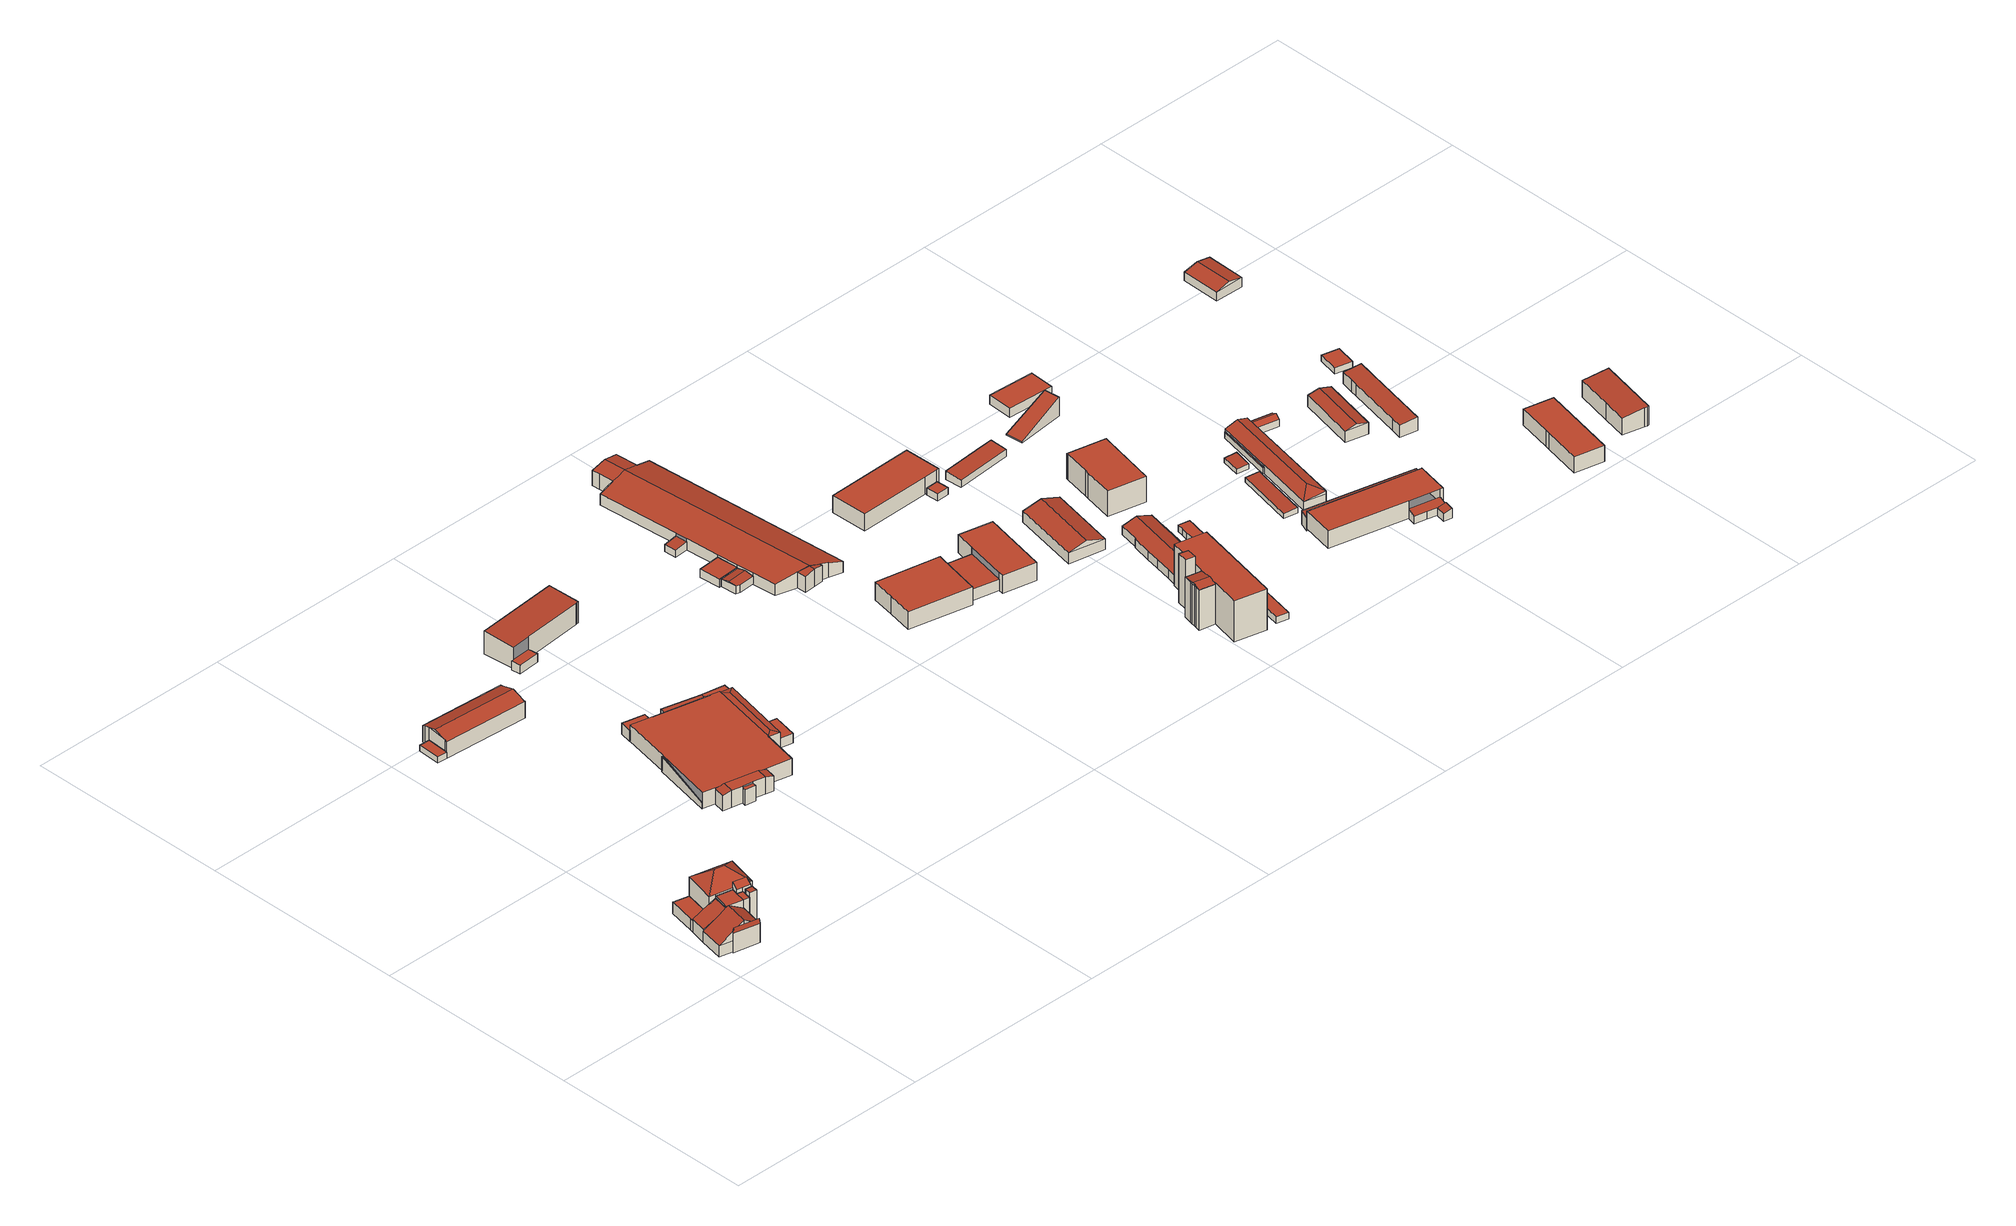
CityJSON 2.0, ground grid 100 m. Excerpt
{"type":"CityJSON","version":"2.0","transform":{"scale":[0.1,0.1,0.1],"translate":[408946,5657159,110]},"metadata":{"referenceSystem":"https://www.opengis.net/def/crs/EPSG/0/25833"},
"CityObjects":{
"building1":{"type":"Building","attributes":{"Gemeindeschluessel":14612000,"Geometrietyp2DReferenz":"3000","function":"31001_2000","roofType":"9999"},"children":["building1-1","building1-2","building1-3","building1-4"]},
"building1-1":{"type":"BuildingPart","attributes":{"Dachtyp_tdc":"tdcGableRoof","Dachneigung":35.37,"QualitaetDacherkennung":35,"Geometrietyp2DReferenz":"3000","measuredHeight":13.79,"roofType":"3100"},"parents":["building1"],"geometry":[{"type":"MultiSurface","lod":"2","boundaries":[[[0,1,2,3]],[[1,4,5,2]],[[6,7,8,9]],[[7,10,11,8]],[[12,13,14,15,16]],[[1,17,14,13,18,19,4]],[[6,20,18,13,12,7]],[[0,21,17,1]],[[7,12,16,10]],[[11,3,2,5,9,8]]],"semantics":{"surfaces":[{"type":"WallSurface"},{"type":"RoofSurface"},{"type":"GroundSurface"}],"values":[0,0,0,0,1,1,0,0,0,2]}}]},
"building1-2":{"type":"BuildingPart","attributes":{"Dachtyp_tdc":"tdcPolyFlatRoof","Dachneigung":0,"QualitaetDacherkennung":74,"Geometrietyp2DReferenz":"3000","measuredHeight":5.59,"roofType":"1000"},"parents":["building1"],"geometry":[{"type":"MultiSurface","lod":"2","boundaries":[[[22,23,24,25]],[[23,26,27,24]],[[26,28,29,27]],[[28,30,31,29]],[[30,28,26,23,22]],[[25,24,27,29,31]]],"semantics":{"surfaces":[{"type":"WallSurface"},{"type":"RoofSurface"},{"type":"GroundSurface"}],"values":[0,0,0,0,1,2]}}]},
"building1-3":{"type":"BuildingPart","attributes":{"Dachtyp_tdc":"tdcFreeFormRoof","Dachneigung":82.88,"QualitaetDacherkennung":16,"Geometrietyp2DReferenz":"3000","measuredHeight":12.09,"roofType":"5000"},"parents":["building1"],"geometry":[{"type":"MultiSurface","lod":"2","boundaries":[[[32,33,34,11,10,16]],[[33,35,36,34]],[[35,21,0,3,36]],[[37,21,35]],[[38,37,35,33]],[[38,33,32]],[[37,38,32,15,21]],[[11,34,36,3]]],"semantics":{"surfaces":[{"type":"WallSurface"},{"type":"RoofSurface"},{"type":"GroundSurface"}],"values":[0,0,0,1,1,1,1,2]}}]},
"building1-4":{"type":"BuildingPart","attributes":{"Dachtyp_tdc":"tdcPolyFlatRoof","Dachneigung":30.48,"QualitaetDacherkennung":27,"Geometrietyp2DReferenz":"3000","measuredHeight":12.67,"roofType":"2100"},"parents":["building1"],"geometry":[{"type":"MultiSurface","lod":"2","boundaries":[[[39,40,22,25,5,4]],[[41,42,43,31,30]],[[42,20,6,9,43]],[[42,41,40,39,19,20]],[[9,5,25,31,43]]],"semantics":{"surfaces":[{"type":"WallSurface"},{"type":"RoofSurface"},{"type":"GroundSurface"}],"values":[0,0,0,1,2]}}]},
"building2":{"type":"Building","attributes":{"Gemeindeschluessel":14612000,"Geometrietyp2DReferenz":"3000","function":"31001_2000","roofType":"9999"},"children":["building2-1","building2-2"]},
"building2-1":{"type":"BuildingPart","attributes":{"Dachtyp_tdc":"tdcPolyFlatRoof","Dachneigung":0,"QualitaetDacherkennung":45,"Geometrietyp2DReferenz":"3000","measuredHeight":13.43,"roofType":"1000"},"parents":["building2"],"geometry":[{"type":"MultiSurface","lod":"2","boundaries":[[[44,45,46,47]],[[45,48,49,46]],[[48,50,51,49]],[[50,52,53,51]],[[50,48,45,44,52]],[[53,47,46,49,51]]],"semantics":{"surfaces":[{"type":"WallSurface"},{"type":"RoofSurface"},{"type":"GroundSurface"}],"values":[0,0,0,0,1,2]}}]},
"building2-2":{"type":"BuildingPart","attributes":{"Dachtyp_tdc":"tdcPolyFlatRoof","Dachneigung":0,"QualitaetDacherkennung":70,"Geometrietyp2DReferenz":"3000","measuredHeight":13.47,"roofType":"1000"},"parents":["building2"],"geometry":[{"type":"MultiSurface","lod":"2","boundaries":[[[54,55,56,57]],[[55,58,59,56]],[[58,60,61,59]],[[60,44,47,61]],[[54,57,53,52]],[[52,44,60,58,55,54]],[[57,56,59,61,47,53]]],"semantics":{"surfaces":[{"type":"WallSurface"},{"type":"RoofSurface"},{"type":"GroundSurface"}],"values":[0,0,0,0,0,1,2]}}]},
"building3":{"type":"Building","attributes":{"Dachtyp_tdc":"tdcPolyFlatRoof","Gemeindeschluessel":14612000,"Dachneigung":2.63,"QualitaetDacherkennung":56,"Geometrietyp2DReferenz":"3000","measuredHeight":15.79,"function":"31001_2000","roofType":"2100"},"geometry":[{"type":"Solid","lod":"2","boundaries":[[[[62,63,64,65]],[[63,66,67,64]],[[66,68,69,67]],[[68,62,65,69]],[[68,66,63,62]],[[65,64,67,69]]]],"semantics":{"surfaces":[{"type":"WallSurface"},{"type":"RoofSurface"},{"type":"GroundSurface"}],"values":[[0,0,0,0,1,2]]}}]},
"building4":{"type":"Building","attributes":{"Gemeindeschluessel":14612000,"Geometrietyp2DReferenz":"3000","function":"31001_2000","roofType":"9999"},"children":["building4-1","building4-2"]},
"building4-1":{"type":"BuildingPart","attributes":{"Dachtyp_tdc":"tdcPolyFlatRoof","Dachneigung":33.42,"QualitaetDacherkennung":54,"Geometrietyp2DReferenz":"3000","measuredHeight":17.33,"roofType":"2100"},"parents":["building4"],"geometry":[{"type":"MultiSurface","lod":"2","boundaries":[[[70,71,72]],[[70,73,74,71]],[[73,75,76,74]],[[75,77,78,76]],[[77,79,80,81,78]],[[77,75,73,70,79]],[[81,71,74,76,78]]],"semantics":{"surfaces":[{"type":"WallSurface"},{"type":"RoofSurface"},{"type":"GroundSurface"}],"values":[0,0,0,0,0,1,2]}}]},
"building4-2":{"type":"BuildingPart","attributes":{"Dachtyp_tdc":"tdcHipRoof","Dachneigung":37.36,"QualitaetDacherkennung":49,"Geometrietyp2DReferenz":"3000","measuredHeight":20.34,"roofType":"3200"},"parents":["building4"],"geometry":[{"type":"MultiSurface","lod":"2","boundaries":[[[80,82,83,81]],[[82,84,85,83]],[[84,86,87,85]],[[86,88,89,87]],[[88,90,91,89]],[[90,92,93,91]],[[92,72,71,93]],[[88,86,94]],[[92,90,95]],[[86,84,82,80,72,92,95,94]],[[90,88,94,95]],[[81,83,85,87,89,91,93,71]]],"semantics":{"surfaces":[{"type":"WallSurface"},{"type":"RoofSurface"},{"type":"GroundSurface"}],"values":[0,0,0,0,0,0,0,1,1,1,1,2]}}]},
"building5":{"type":"Building","attributes":{"Dachtyp_tdc":"tdcPolyFlatRoof","Gemeindeschluessel":14612000,"Dachneigung":0,"QualitaetDacherkennung":9,"Geometrietyp2DReferenz":"3000","measuredHeight":3,"function":"31001_2000","roofType":"1000"},"geometry":[{"type":"Solid","lod":"2","boundaries":[[[[96,97,98,99]],[[97,100,101,98]],[[100,102,103,101]],[[102,104,105,103]],[[104,96,99,105]],[[104,102,100,97,96]],[[99,98,101,103,105]]]],"semantics":{"surfaces":[{"type":"WallSurface"},{"type":"RoofSurface"},{"type":"GroundSurface"}],"values":[[0,0,0,0,0,1,2]]}}]},
"building6":{"type":"Building","attributes":{"Dachtyp_tdc":"tdcFreeFormRoof","Gemeindeschluessel":14612000,"Dachneigung":16.28,"QualitaetDacherkennung":77,"Geometrietyp2DReferenz":"3000","measuredHeight":10.45,"function":"31001_2000","roofType":"5000"},"geometry":[{"type":"Solid","lod":"2","boundaries":[[[[106,107,108,109]],[[107,110,111,108]],[[110,112,113,111]],[[112,114,115,113]],[[114,116,117,115]],[[116,118,119,117]],[[118,120,121,119]],[[120,122,123,121]],[[122,106,109,123]],[[124,118,116,114,112,110,125]],[[122,120,124,125,107,106]],[[110,107,125]],[[120,118,124]],[[109,108,111,113,115,117,119,121,123]]]],"semantics":{"surfaces":[{"type":"WallSurface"},{"type":"RoofSurface"},{"type":"GroundSurface"}],"values":[[0,0,0,0,0,0,0,0,0,1,1,0,0,2]]}}]},
"building7":{"type":"Building","attributes":{"Gemeindeschluessel":14612000,"Geometrietyp2DReferenz":"3000","function":"31001_2000","roofType":"9999"},"children":["building7-1","building7-2","building7-3","building7-4","building7-5","building7-6","building7-7","building7-8"]},
"building7-1":{"type":"BuildingPart","attributes":{"Dachtyp_tdc":"tdcPolyFlatRoof","Dachneigung":0,"QualitaetDacherkennung":47,"Geometrietyp2DReferenz":"3000","measuredHeight":8.11,"roofType":"1000"},"parents":["building7"],"geometry":[{"type":"MultiSurface","lod":"2","boundaries":[[[126,127,128,129,130]],[[127,131,132,133,128]],[[134,135,136]],[[134,137,138,139,135]],[[140,141,142,143,144,145]],[[146,147,148,149,150]],[[147,151,152,148]],[[151,153,154,155,152]],[[156,153,151,147,146,141,140,137,134,157,158,159,160,131,127,126]],[[129,128,133,161,162,135,139,144,143,149,148,152,155,163]]],"semantics":{"surfaces":[{"type":"WallSurface"},{"type":"RoofSurface"},{"type":"GroundSurface"}],"values":[0,0,0,0,0,0,0,0,1,2]}}]},
"building7-2":{"type":"BuildingPart","attributes":{"Dachtyp_tdc":"tdcFreeFormRoof","Dachneigung":11.05,"QualitaetDacherkennung":38,"Geometrietyp2DReferenz":"3000","measuredHeight":8.33,"roofType":"5000"},"parents":["building7"],"geometry":[{"type":"MultiSurface","lod":"2","boundaries":[[[164,130,129,165,166]],[[167,130,164]],[[168,167,164,169]],[[168,169,170]],[[167,168,170,130]],[[163,171,172,165,129]]],"semantics":{"surfaces":[{"type":"WallSurface"},{"type":"RoofSurface"},{"type":"GroundSurface"}],"values":[0,1,1,1,1,2]}}]},
"building7-3":{"type":"BuildingPart","attributes":{"Dachtyp_tdc":"tdcGableRoof","Dachneigung":10.02,"QualitaetDacherkennung":4,"Geometrietyp2DReferenz":"3000","measuredHeight":7.74,"roofType":"3100"},"parents":["building7"],"geometry":[{"type":"MultiSurface","lod":"2","boundaries":[[[173,145,144,174]],[[138,175,176,139]],[[175,173,174,176]],[[173,175,177]],[[145,173,177,178]],[[175,138,178,177]],[[174,144,139,176]]],"semantics":{"surfaces":[{"type":"WallSurface"},{"type":"RoofSurface"},{"type":"GroundSurface"}],"values":[0,0,0,0,1,1,2]}}]},
"building7-4":{"type":"BuildingPart","attributes":{"Dachtyp_tdc":"tdcPolyFlatRoof","Dachneigung":0,"QualitaetDacherkennung":65,"Geometrietyp2DReferenz":"3000","measuredHeight":7.67,"roofType":"1000"},"parents":["building7"],"geometry":[{"type":"MultiSurface","lod":"2","boundaries":[[[179,180,181,182]],[[180,183,184,181]],[[185,179,182,186]],[[185,187,183,180,179]],[[182,181,184,188,186]]],"semantics":{"surfaces":[{"type":"WallSurface"},{"type":"RoofSurface"},{"type":"GroundSurface"}],"values":[0,0,0,1,2]}}]},
"building7-5":{"type":"BuildingPart","attributes":{"Dachtyp_tdc":"tdcPolyFlatRoof","Dachneigung":0,"QualitaetDacherkennung":68,"Geometrietyp2DReferenz":"3000","measuredHeight":4.81,"roofType":"1000"},"parents":["building7"],"geometry":[{"type":"MultiSurface","lod":"2","boundaries":[[[189,190,191,192]],[[190,193,194,191]],[[193,195,196,194]],[[195,197,171,196]],[[154,189,192,155]],[[154,198,197,195,193,190,189]],[[192,191,194,196,171,163,155]]],"semantics":{"surfaces":[{"type":"WallSurface"},{"type":"RoofSurface"},{"type":"GroundSurface"}],"values":[0,0,0,0,0,1,2]}}]},
"building7-6":{"type":"BuildingPart","attributes":{"Dachtyp_tdc":"tdcPolyFlatRoof","Dachneigung":0,"QualitaetDacherkennung":81,"Geometrietyp2DReferenz":"3000","measuredHeight":5.38,"roofType":"1000"},"parents":["building7"],"geometry":[{"type":"MultiSurface","lod":"2","boundaries":[[[199,200,201,202]],[[200,203,148,201]],[[203,150,149,148]],[[142,204,205,143]],[[204,199,202,205]],[[204,142,150,203,200,199]],[[202,201,148,149,143,205]]],"semantics":{"surfaces":[{"type":"WallSurface"},{"type":"RoofSurface"},{"type":"GroundSurface"}],"values":[0,0,0,0,0,1,2]}}]},
"building7-7":{"type":"BuildingPart","attributes":{"Dachtyp_tdc":"tdcPolyFlatRoof","Dachneigung":0,"QualitaetDacherkennung":75,"Geometrietyp2DReferenz":"3000","measuredHeight":4.72,"roofType":"1000"},"parents":["building7"],"geometry":[{"type":"MultiSurface","lod":"2","boundaries":[[[206,207,208,172]],[[207,209,210,208]],[[209,166,165,210]],[[166,209,207,206]],[[172,208,210,165]]],"semantics":{"surfaces":[{"type":"WallSurface"},{"type":"RoofSurface"},{"type":"GroundSurface"}],"values":[0,0,0,1,2]}}]},
"building7-8":{"type":"BuildingPart","attributes":{"Dachtyp_tdc":"tdcCutGableRoof","Dachneigung":0.038,"QualitaetDacherkennung":68,"Geometrietyp2DReferenz":"3000","measuredHeight":8.51,"roofType":"9999"},"parents":["building7"],"geometry":[{"type":"MultiSurface","lod":"2","boundaries":[[[211,212,213,184,183]],[[212,214,215,213]],[[214,136,135,215]],[[132,216,217,133]],[[216,218,219,217]],[[218,220,185,186,219]],[[221,157,136,214,212]],[[218,216,132,160,222]],[[212,211,223,220,218,222,221]],[[184,213,215,135,162,161,133,217,219,186,188]]],"semantics":{"surfaces":[{"type":"WallSurface"},{"type":"RoofSurface"},{"type":"GroundSurface"}],"values":[0,0,0,0,0,0,1,1,1,2]}}]},
"building8":{"type":"Building","attributes":{"Dachtyp_tdc":"tdcPolyFlatRoof","Gemeindeschluessel":14612000,"Dachneigung":6.45,"QualitaetDacherkennung":82,"Geometrietyp2DReferenz":"3000","measuredHeight":4.57,"function":"31001_2000","roofType":"2100"},"geometry":[{"type":"Solid","lod":"2","boundaries":[[[[224,225,226,227]],[[225,228,229,226]],[[228,230,231,229]],[[230,224,227,231]],[[230,228,225,224]],[[227,226,229,231]]]],"semantics":{"surfaces":[{"type":"WallSurface"},{"type":"RoofSurface"},{"type":"GroundSurface"}],"values":[[0,0,0,0,1,2]]}}]},
"building9":{"type":"Building","attributes":{"Gemeindeschluessel":14612000,"Geometrietyp2DReferenz":"3000","function":"31001_2000","roofType":"9999"},"children":["building9-1","building9-2"]},
"building9-1":{"type":"BuildingPart","attributes":{"Dachtyp_tdc":"tdcPolyFlatRoof","Dachneigung":3.07,"QualitaetDacherkennung":90,"Geometrietyp2DReferenz":"3000","measuredHeight":11.51,"roofType":"2100"},"parents":["building9"],"geometry":[{"type":"MultiSurface","lod":"2","boundaries":[[[232,233,234]],[[232,235,236,233]],[[235,237,238,236]],[[237,239,240,238]],[[239,241,242,240]],[[241,243,244,242]],[[243,245,246,244]],[[245,247,246]],[[243,241,239,237,235,232,245]],[[233,236,238,240,242,244,246]]],"semantics":{"surfaces":[{"type":"WallSurface"},{"type":"RoofSurface"},{"type":"GroundSurface"}],"values":[0,0,0,0,0,0,0,0,1,2]}}]},
"building9-2":{"type":"BuildingPart","attributes":{"Dachtyp_tdc":"tdcPolyFlatRoof","Dachneigung":0,"QualitaetDacherkennung":83,"Geometrietyp2DReferenz":"3000","measuredHeight":4.24,"roofType":"1000"},"parents":["building9"],"geometry":[{"type":"MultiSurface","lod":"2","boundaries":[[[248,249,250,251]],[[249,234,233,250]],[[247,252,253,246]],[[252,254,255,253]],[[254,256,257,255]],[[256,248,251,257]],[[256,254,252,247,234,249,248]],[[251,250,233,246,253,255,257]]],"semantics":{"surfaces":[{"type":"WallSurface"},{"type":"RoofSurface"},{"type":"GroundSurface"}],"values":[0,0,0,0,0,0,1,2]}}]},
"building10":{"type":"Building","attributes":{"Dachtyp_tdc":"tdcFreeFormRoof","Gemeindeschluessel":14612000,"Dachneigung":10.38,"QualitaetDacherkennung":85,"Geometrietyp2DReferenz":"3000","measuredHeight":4.46,"function":"31001_2000","roofType":"5000"},"geometry":[{"type":"Solid","lod":"2","boundaries":[[[[258,259,260,261]],[[259,262,263,260]],[[262,264,265,263]],[[264,266,267,265]],[[266,258,261,267]],[[266,264,268,269,258]],[[269,268,262,259]],[[259,258,269]],[[264,262,268]],[[261,260,263,265,267]]]],"semantics":{"surfaces":[{"type":"WallSurface"},{"type":"RoofSurface"},{"type":"GroundSurface"}],"values":[[0,0,0,0,0,1,1,0,0,2]]}}]},
"building11":{"type":"Building","attributes":{"Dachtyp_tdc":"tdcPolyFlatRoof","Gemeindeschluessel":14612000,"Dachneigung":0,"QualitaetDacherkennung":85,"Geometrietyp2DReferenz":"3000","measuredHeight":4.16,"function":"31001_2000","roofType":"1000"},"geometry":[{"type":"Solid","lod":"2","boundaries":[[[[270,271,272,273]],[[271,274,275,272]],[[274,276,277,275]],[[276,278,279,277]],[[278,270,273,279]],[[278,276,274,271,270]],[[273,272,275,277,279]]]],"semantics":{"surfaces":[{"type":"WallSurface"},{"type":"RoofSurface"},{"type":"GroundSurface"}],"values":[[0,0,0,0,0,1,2]]}}]},
"building12":{"type":"Building","attributes":{"Gemeindeschluessel":14612000,"Geometrietyp2DReferenz":"3000","function":"31001_2000","roofType":"9999"},"children":["building12-1","building12-2","building12-3","building12-4"]},
"building12-1":{"type":"BuildingPart","attributes":{"Dachtyp_tdc":"tdcPolyFlatRoof","Dachneigung":4.77,"QualitaetDacherkennung":87,"Geometrietyp2DReferenz":"3000","measuredHeight":3.99,"roofType":"2100"},"parents":["building12"],"geometry":[{"type":"MultiSurface","lod":"2","boundaries":[[[280,281,282,283]],[[281,284,285,282]],[[284,286,287,285]],[[286,284,281,280]],[[283,282,285,287]]],"semantics":{"surfaces":[{"type":"WallSurface"},{"type":"RoofSurface"},{"type":"GroundSurface"}],"values":[0,0,0,1,2]}}]},
"building12-2":{"type":"BuildingPart","attributes":{"Dachtyp_tdc":"tdcGableRoof","Dachneigung":11.19,"QualitaetDacherkennung":75,"Geometrietyp2DReferenz":"3000","measuredHeight":8.9,"roofType":"3100"},"parents":["building12"],"geometry":[{"type":"MultiSurface","lod":"2","boundaries":[[[288,289,290]],[[288,291,292,289]],[[291,293,294,292]],[[293,295,296,294]],[[295,297,298,296]],[[297,299,300,298]],[[299,301,302,300]],[[295,293,291,288,303,304]],[[304,305,301,299,297,295]],[[302,306,307,289,292,294,296,298,300]]],"semantics":{"surfaces":[{"type":"WallSurface"},{"type":"RoofSurface"},{"type":"GroundSurface"}],"values":[0,0,0,0,0,0,0,1,1,2]}}]},
"building12-3":{"type":"BuildingPart","attributes":{"Dachtyp_tdc":"tdcGableRoof","Dachneigung":10.76,"QualitaetDacherkennung":79,"Geometrietyp2DReferenz":"3000","measuredHeight":9.11,"roofType":"3100"},"parents":["building12"],"geometry":[{"type":"MultiSurface","lod":"2","boundaries":[[[308,309,310,311,312]],[[309,313,314,310]],[[313,315,316,314]],[[315,317,318,316]],[[317,319,320,318]],[[319,321,320]],[[315,313,309,308,322,323,324]],[[324,325,319,317,315]],[[326,327,311,310,314,316,318,320]]],"semantics":{"surfaces":[{"type":"WallSurface"},{"type":"RoofSurface"},{"type":"GroundSurface"}],"values":[0,0,0,0,0,0,1,1,2]}}]},
"building12-4":{"type":"BuildingPart","attributes":{"Dachtyp_tdc":"tdcGableRoof","Dachneigung":13.71,"QualitaetDacherkennung":67,"Geometrietyp2DReferenz":"3000","measuredHeight":9.29,"roofType":"3100"},"parents":["building12"],"geometry":[{"type":"MultiSurface","lod":"2","boundaries":[[[328,329,330,331]],[[329,290,289,330]],[[332,333,300,302,301]],[[333,334,335,300]],[[334,336,337,335]],[[336,338,339,337]],[[338,340,341,339]],[[340,342,280,283,341]],[[343,344,345,287,286]],[[344,346,347,345]],[[346,312,311,347]],[[321,328,331,320]],[[348,322,312,346,344,343,342,340,338,336,334,333,332,349]],[[349,303,290,329,328,321,325,348]],[[331,330,289,307,306,302,300,335,337,339,341,283,287,345,347,311,327,326,320]]],"semantics":{"surfaces":[{"type":"WallSurface"},{"type":"RoofSurface"},{"type":"GroundSurface"}],"values":[0,0,0,0,0,0,0,0,0,0,0,0,1,1,2]}}]},
"building13":{"type":"Building","attributes":{"Dachtyp_tdc":"tdcPolyFlatRoof","Gemeindeschluessel":14612000,"Dachneigung":0,"QualitaetDacherkennung":32,"Geometrietyp2DReferenz":"3000","measuredHeight":8.99,"function":"31001_2000","roofType":"1000"},"geometry":[{"type":"Solid","lod":"2","boundaries":[[[[350,351,352,353]],[[351,354,355,352]],[[354,356,357,355]],[[356,358,359,357]],[[358,360,361,359]],[[360,362,363,361]],[[362,350,353,363]],[[362,360,358,356,354,351,350]],[[353,352,355,357,359,361,363]]]],"semantics":{"surfaces":[{"type":"WallSurface"},{"type":"RoofSurface"},{"type":"GroundSurface"}],"values":[[0,0,0,0,0,0,0,1,2]]}}]},
"building14":{"type":"Building","attributes":{"Gemeindeschluessel":14612000,"Geometrietyp2DReferenz":"3000","function":"31001_2000","roofType":"9999"},"children":["building14-1","building14-2"]},
"building14-1":{"type":"BuildingPart","attributes":{"Dachtyp_tdc":"tdcPolyFlatRoof","Dachneigung":0,"QualitaetDacherkennung":83,"Geometrietyp2DReferenz":"3000","measuredHeight":8.98,"roofType":"1000"},"parents":["building14"],"geometry":[{"type":"MultiSurface","lod":"2","boundaries":[[[364,365,366,367]],[[365,368,369,366]],[[368,370,369]],[[371,372,373,374,375]],[[372,376,377,373]],[[376,378,379,377]],[[378,364,367,379]],[[378,376,372,371,368,365,364]],[[367,366,369,374,373,377,379]]],"semantics":{"surfaces":[{"type":"WallSurface"},{"type":"RoofSurface"},{"type":"GroundSurface"}],"values":[0,0,0,0,0,0,0,1,2]}}]},
"building14-2":{"type":"BuildingPart","attributes":{"Dachtyp_tdc":"tdcPolyFlatRoof","Dachneigung":0,"QualitaetDacherkennung":87,"Geometrietyp2DReferenz":"3000","measuredHeight":5.54,"roofType":"1000"},"parents":["building14"],"geometry":[{"type":"MultiSurface","lod":"2","boundaries":[[[380,381,373,363]],[[381,375,374,373]],[[370,382,353,369]],[[382,380,363,353]],[[382,370,375,381,380]],[[363,373,374,369,353]]],"semantics":{"surfaces":[{"type":"WallSurface"},{"type":"RoofSurface"},{"type":"GroundSurface"}],"values":[0,0,0,0,1,2]}}]},
"building15":{"type":"Building","attributes":{"Dachtyp_tdc":"tdcPolyFlatRoof","Gemeindeschluessel":14612000,"Dachneigung":0,"QualitaetDacherkennung":64,"Geometrietyp2DReferenz":"3000","measuredHeight":8.5,"function":"31001_2000","roofType":"1000"},"geometry":[{"type":"Solid","lod":"2","boundaries":[[[[383,384,385,386]],[[384,387,388,385]],[[387,389,390,388]],[[389,391,392,390]],[[391,393,394,392]],[[393,383,386,394]],[[393,391,389,387,384,383]],[[386,385,388,390,392,394]]]],"semantics":{"surfaces":[{"type":"WallSurface"},{"type":"RoofSurface"},{"type":"GroundSurface"}],"values":[[0,0,0,0,0,0,1,2]]}}]},
"building16":{"type":"Building","attributes":{"Gemeindeschluessel":14612000,"Geometrietyp2DReferenz":"3000","function":"31001_2000","roofType":"9999"},"children":["building16-1","building16-2","building16-3","building16-4","building16-5"]},
"building16-1":{"type":"BuildingPart","attributes":{"Dachtyp_tdc":"tdcPolyFlatRoof","Dachneigung":2.98,"QualitaetDacherkennung":44,"Geometrietyp2DReferenz":"3000","measuredHeight":24.48,"roofType":"2100"},"parents":["building16"],"geometry":[{"type":"MultiSurface","lod":"2","boundaries":[[[395,396,397,398,399]],[[396,400,401,397]],[[400,402,403,401]],[[402,404,403]],[[402,400,396,395]],[[398,397,401,403]]],"semantics":{"surfaces":[{"type":"WallSurface"},{"type":"RoofSurface"},{"type":"GroundSurface"}],"values":[0,0,0,0,1,2]}}]},
"building16-2":{"type":"BuildingPart","attributes":{"Dachtyp_tdc":"tdcPolyFlatRoof","Dachneigung":0,"QualitaetDacherkennung":48,"Geometrietyp2DReferenz":"3000","measuredHeight":4.16,"roofType":"1000"},"parents":["building16"],"geometry":[{"type":"MultiSurface","lod":"2","boundaries":[[[405,406,407,408]],[[406,409,410,407]],[[409,411,412,410]],[[411,413,414,412]],[[413,415,416,414]],[[415,417,418,416]],[[417,419,420,418]],[[419,421,422,420]],[[423,405,408,424]],[[423,421,419,417,415,413,411,409,406,405]],[[408,407,410,412,414,416,418,420,422,424]]],"semantics":{"surfaces":[{"type":"WallSurface"},{"type":"RoofSurface"},{"type":"GroundSurface"}],"values":[0,0,0,0,0,0,0,0,0,1,2]}}]},
"building16-3":{"type":"BuildingPart","attributes":{"Dachtyp_tdc":"tdcGableRoof","Dachneigung":19.7,"QualitaetDacherkennung":70,"Geometrietyp2DReferenz":"3000","measuredHeight":6.74,"roofType":"3100"},"parents":["building16"],"geometry":[{"type":"MultiSurface","lod":"2","boundaries":[[[425,426,427,428]],[[426,429,430,427]],[[429,431,432,430]],[[431,433,434,432]],[[433,435,436,434]],[[435,437,438,436]],[[437,423,424,438]],[[439,440,441,442]],[[440,425,428,441]],[[443,421,423,437,435]],[[435,433,431,429,426,425,440,439,443]],[[428,427,430,432,434,436,438,424,422,444,442,441]]],"semantics":{"surfaces":[{"type":"WallSurface"},{"type":"RoofSurface"},{"type":"GroundSurface"}],"values":[0,0,0,0,0,0,0,0,0,1,1,2]}}]},
"building16-4":{"type":"BuildingPart","attributes":{"Dachtyp_tdc":"tdcPolyFlatRoof","Dachneigung":0,"QualitaetDacherkennung":77,"Geometrietyp2DReferenz":"3000","measuredHeight":20.59,"roofType":"1000"},"parents":["building16"],"geometry":[{"type":"MultiSurface","lod":"2","boundaries":[[[445,446,447,448]],[[446,449,450,447]],[[451,452,453]],[[451,399,398,452]],[[404,454,455,403]],[[454,456,442,455]],[[456,439,442]],[[457,458,459,420,419]],[[458,460,461,459]],[[460,445,448,461]],[[460,458,457,456,454,404,399,451,462,463,446,445]],[[448,447,452,398,403,455,442,444,422,420,459,461]]],"semantics":{"surfaces":[{"type":"WallSurface"},{"type":"RoofSurface"},{"type":"GroundSurface"}],"values":[0,0,0,0,0,0,0,0,0,0,1,2]}}]},
"building16-5":{"type":"BuildingPart","attributes":{"Dachtyp_tdc":"tdcGableRoof","Dachneigung":10.57,"QualitaetDacherkennung":29,"Geometrietyp2DReferenz":"3000","measuredHeight":21.2,"roofType":"3100"},"parents":["building16"],"geometry":[{"type":"MultiSurface","lod":"2","boundaries":[[[450,464,465,447]],[[464,466,467,465]],[[466,468,469,467]],[[468,470,471,469]],[[470,472,473,471]],[[472,474,475,473]],[[474,476,477,475]],[[476,453,452,477]],[[476,474,478,479,480,481,462,453]],[[449,463,481,480,482,483,484]],[[450,449,484,464]],[[464,484,483,466]],[[466,483,482,468]],[[468,482,480,479,470]],[[470,479,478,472]],[[472,478,474]],[[447,465,467,469,471,473,475,477,452]]],"semantics":{"surfaces":[{"type":"WallSurface"},{"type":"RoofSurface"},{"type":"GroundSurface"}],"values":[0,0,0,0,0,0,0,0,1,1,0,0,0,0,0,0,2]}}]},
"building17":{"type":"Building","attributes":{"Dachtyp_tdc":"tdcGableRoof","Gemeindeschluessel":14612000,"Dachneigung":16.94,"QualitaetDacherkennung":93,"Geometrietyp2DReferenz":"3000","measuredHeight":8.2,"function":"31001_2000","roofType":"3100"},"geometry":[{"type":"Solid","lod":"2","boundaries":[[[[485,486,487,488]],[[486,489,490,487]],[[489,491,492,490]],[[491,485,488,492]],[[489,486,493]],[[485,491,494]],[[486,485,494,493]],[[491,489,493,494]],[[488,487,490,492]]]],"semantics":{"surfaces":[{"type":"WallSurface"},{"type":"RoofSurface"},{"type":"GroundSurface"}],"values":[[0,0,0,0,0,0,1,1,2]]}}]},
"building18":{"type":"Building","attributes":{"Dachtyp_tdc":"tdcPolyFlatRoof","Gemeindeschluessel":14612000,"Dachneigung":0,"QualitaetDacherkennung":95,"Geometrietyp2DReferenz":"3000","measuredHeight":3.41,"function":"31001_2000","roofType":"1000"},"geometry":[{"type":"Solid","lod":"2","boundaries":[[[[495,496,497,498]],[[496,499,500,497]],[[499,501,502,500]],[[501,495,498,502]],[[501,499,496,495]],[[498,497,500,502]]]],"semantics":{"surfaces":[{"type":"WallSurface"},{"type":"RoofSurface"},{"type":"GroundSurface"}],"values":[[0,0,0,0,1,2]]}}]},
"building19":{"type":"Building","attributes":{"Dachtyp_tdc":"tdcPolyFlatRoof","Gemeindeschluessel":14612000,"Dachneigung":0,"QualitaetDacherkennung":22,"Geometrietyp2DReferenz":"3000","measuredHeight":3.42,"function":"31001_2000","roofType":"1000"},"geometry":[{"type":"Solid","lod":"2","boundaries":[[[[503,504,505,506]],[[504,507,508,505]],[[507,509,510,508]],[[509,511,512,510]],[[511,513,514,512]],[[513,515,516,514]],[[515,517,518,516]],[[517,519,520,518]],[[519,521,522,520]],[[521,523,524,522]],[[523,525,526,524]],[[525,527,528,526]],[[527,529,530,528]],[[529,531,532,530]],[[531,533,534,532]],[[533,535,536,534]],[[535,537,538,536]],[[537,539,540,538]],[[539,503,506,540]],[[539,537,535,533,531,529,527,525,523,521,519,517,515,513,511,509,507,504,503]],[[506,505,508,510,512,514,516,518,520,522,524,526,528,530,532,534,536,538,540]]]],"semantics":{"surfaces":[{"type":"WallSurface"},{"type":"RoofSurface"},{"type":"GroundSurface"}],"values":[[0,0,0,0,0,0,0,0,0,0,0,0,0,0,0,0,0,0,0,1,2]]}}]},
"building20":{"type":"Building","attributes":{"Dachtyp_tdc":"tdcPolyFlatRoof","Gemeindeschluessel":14612000,"Dachneigung":5.93,"QualitaetDacherkennung":87,"Geometrietyp2DReferenz":"3000","measuredHeight":4.31,"function":"31001_2000","roofType":"2100"},"geometry":[{"type":"Solid","lod":"2","boundaries":[[[[541,542,543,544]],[[542,545,546,543]],[[545,547,548,546]],[[547,549,550,548]],[[549,541,544,550]],[[549,547,545,542,541]],[[544,543,546,548,550]]]],"semantics":{"surfaces":[{"type":"WallSurface"},{"type":"RoofSurface"},{"type":"GroundSurface"}],"values":[[0,0,0,0,0,1,2]]}}]},
"building21":{"type":"Building","attributes":{"Dachtyp_tdc":"tdcPolyFlatRoof","Gemeindeschluessel":14612000,"Dachneigung":0,"QualitaetDacherkennung":67,"Geometrietyp2DReferenz":"3000","measuredHeight":12.7,"function":"31001_2000","roofType":"1000"},"geometry":[{"type":"Solid","lod":"2","boundaries":[[[[551,552,553,554]],[[552,555,556,553]],[[555,557,558,556]],[[557,559,560,558]],[[559,561,562,560]],[[561,563,564,562]],[[563,565,566,564]],[[565,551,554,566]],[[565,563,561,559,557,555,552,551]],[[554,553,556,558,560,562,564,566]]]],"semantics":{"surfaces":[{"type":"WallSurface"},{"type":"RoofSurface"},{"type":"GroundSurface"}],"values":[[0,0,0,0,0,0,0,0,1,2]]}}]},
"building22":{"type":"Building","attributes":{"Dachtyp_tdc":"tdcPolyFlatRoof","Gemeindeschluessel":14612000,"Dachneigung":20.43,"QualitaetDacherkennung":24,"Geometrietyp2DReferenz":"3000","measuredHeight":9.4,"function":"31001_2000","roofType":"2100"},"geometry":[{"type":"Solid","lod":"2","boundaries":[[[[567,568,569,570]],[[568,571,572,569]],[[571,573,574,572]],[[573,567,570,574]],[[573,571,568,567]],[[570,569,572,574]]]],"semantics":{"surfaces":[{"type":"WallSurface"},{"type":"RoofSurface"},{"type":"GroundSurface"}],"values":[[0,0,0,0,1,2]]}}]},
"building23":{"type":"Building","attributes":{"Dachtyp_tdc":"tdcPolyFlatRoof","Gemeindeschluessel":14612000,"Dachneigung":3.44,"QualitaetDacherkennung":96,"Geometrietyp2DReferenz":"3000","measuredHeight":2.77,"function":"31001_2000","roofType":"2100"},"geometry":[{"type":"Solid","lod":"2","boundaries":[[[[575,576,577,578]],[[576,579,580,577]],[[579,581,582,580]],[[581,575,578,582]],[[581,579,576,575]],[[578,577,580,582]]]],"semantics":{"surfaces":[{"type":"WallSurface"},{"type":"RoofSurface"},{"type":"GroundSurface"}],"values":[[0,0,0,0,1,2]]}}]},
"building24":{"type":"Building","attributes":{"Gemeindeschluessel":14612000,"Geometrietyp2DReferenz":"3000","function":"31001_2000","roofType":"9999"},"children":["building24-1","building24-2","building24-3"]},
"building24-1":{"type":"BuildingPart","attributes":{"Dachtyp_tdc":"tdcPolyFlatRoof","Dachneigung":0,"QualitaetDacherkennung":42,"Geometrietyp2DReferenz":"3000","measuredHeight":8.72,"roofType":"1000"},"parents":["building24"],"geometry":[{"type":"MultiSurface","lod":"2","boundaries":[[[583,584,585,586,587]],[[588,589,590]],[[588,591,592,589]],[[591,593,594,592]],[[593,595,596,594]],[[595,597,598,596]],[[597,599,600,598]],[[599,583,587,600]],[[599,597,595,593,591,588,584,583]],[[587,586,589,592,594,596,598,600]]],"semantics":{"surfaces":[{"type":"WallSurface"},{"type":"RoofSurface"},{"type":"GroundSurface"}],"values":[0,0,0,0,0,0,0,0,1,2]}}]},
"building24-2":{"type":"BuildingPart","attributes":{"Dachtyp_tdc":"tdcPolyFlatRoof","Dachneigung":14.32,"QualitaetDacherkennung":67,"Geometrietyp2DReferenz":"3000","measuredHeight":4.77,"roofType":"2100"},"parents":["building24"],"geometry":[{"type":"MultiSurface","lod":"2","boundaries":[[[585,601,602,586]],[[603,604,605,606]],[[604,607,608,605]],[[607,590,589,608]],[[607,604,603,601,585,590]],[[589,586,602,606,605,608]]],"semantics":{"surfaces":[{"type":"WallSurface"},{"type":"RoofSurface"},{"type":"GroundSurface"}],"values":[0,0,0,0,1,2]}}]},
"building24-3":{"type":"BuildingPart","attributes":{"Dachtyp_tdc":"tdcPolyFlatRoof","Dachneigung":13.9,"QualitaetDacherkennung":81,"Geometrietyp2DReferenz":"3000","measuredHeight":4.77,"roofType":"2100"},"parents":["building24"],"geometry":[{"type":"MultiSurface","lod":"2","boundaries":[[[609,610,611,602,601]],[[610,612,613,611]],[[612,603,606,613]],[[612,610,609,603]],[[606,602,611,613]]],"semantics":{"surfaces":[{"type":"WallSurface"},{"type":"RoofSurface"},{"type":"GroundSurface"}],"values":[0,0,0,1,2]}}]},
"building25":{"type":"Building","attributes":{"Dachtyp_tdc":"tdcPolyFlatRoof","Gemeindeschluessel":14612000,"Dachneigung":0,"QualitaetDacherkennung":92,"Geometrietyp2DReferenz":"3000","measuredHeight":4.5,"function":"31001_2000","roofType":"1000"},"geometry":[{"type":"Solid","lod":"2","boundaries":[[[[614,615,616,617]],[[615,618,619,616]],[[618,620,621,619]],[[620,614,617,621]],[[620,618,615,614]],[[617,616,619,621]]]],"semantics":{"surfaces":[{"type":"WallSurface"},{"type":"RoofSurface"},{"type":"GroundSurface"}],"values":[[0,0,0,0,1,2]]}}]},
"building26":{"type":"Building","attributes":{"Dachtyp_tdc":"tdcPolyFlatRoof","Gemeindeschluessel":14612000,"Dachneigung":4.94,"QualitaetDacherkennung":91,"Geometrietyp2DReferenz":"3000","measuredHeight":2.7,"function":"31001_2000","roofType":"2100"},"geometry":[{"type":"Solid","lod":"2","boundaries":[[[[622,623,624,625]],[[623,626,627,624]],[[626,628,629,627]],[[628,622,625,629]],[[628,626,623,622]],[[625,624,627,629]]]],"semantics":{"surfaces":[{"type":"WallSurface"},{"type":"RoofSurface"},{"type":"GroundSurface"}],"values":[[0,0,0,0,1,2]]}}]},
"building27":{"type":"Building","attributes":{"Dachtyp_tdc":"tdcPolyFlatRoof","Gemeindeschluessel":14612000,"Dachneigung":4.44,"QualitaetDacherkennung":79,"Geometrietyp2DReferenz":"3000","measuredHeight":6.71,"function":"31001_2000","roofType":"2100"},"geometry":[{"type":"Solid","lod":"2","boundaries":[[[[630,631,632,633]],[[631,634,635,632]],[[634,636,637,635]],[[636,638,639,637]],[[638,640,641,639]],[[640,630,633,641]],[[640,638,636,634,631,630]],[[633,632,635,637,639,641]]]],"semantics":{"surfaces":[{"type":"WallSurface"},{"type":"RoofSurface"},{"type":"GroundSurface"}],"values":[[0,0,0,0,0,0,1,2]]}}]},
"building28":{"type":"Building","attributes":{"Gemeindeschluessel":14612000,"Geometrietyp2DReferenz":"3000","function":"31001_2000","roofType":"9999"},"children":["building28-1","building28-2","building28-3"]},
"building28-1":{"type":"BuildingPart","attributes":{"Dachtyp_tdc":"tdcPolyFlatRoof","Dachneigung":0,"QualitaetDacherkennung":0,"Geometrietyp2DReferenz":"3000","measuredHeight":3,"roofType":"9999"},"parents":["building28"],"geometry":[{"type":"MultiSurface","lod":"2","boundaries":[[[642,643,644,645]],[[645,644,646,647]],[[644,643,648,646]],[[642,645,647,649]],[[647,646,648,649]],[[649,648,643,642]]],"semantics":{"surfaces":[{"type":"RoofSurface"},{"type":"WallSurface"},{"type":"GroundSurface"},{"type":"ClosureSurface","isClosure":"1","QuelleClosure":"LoD1Solid"}],"values":[0,1,1,1,2,3]}}]},
"building28-2":{"type":"BuildingPart","attributes":{"Dachtyp_tdc":"tdcPolyFlatRoof","Dachneigung":0,"QualitaetDacherkennung":0,"Geometrietyp2DReferenz":"3000","measuredHeight":3.04,"roofType":"9999"},"parents":["building28"],"geometry":[{"type":"MultiSurface","lod":"2","boundaries":[[[650,651,652,653,654]],[[654,653,655,656]],[[653,652,657,655]],[[651,650,658,659]],[[650,654,656,658]],[[656,655,657,659,658]],[[659,657,652,651]]],"semantics":{"surfaces":[{"type":"RoofSurface"},{"type":"WallSurface"},{"type":"GroundSurface"},{"type":"ClosureSurface","isClosure":"1","QuelleClosure":"LoD1Solid"}],"values":[0,1,1,1,1,2,3]}}]},
"building28-3":{"type":"BuildingPart","attributes":{"Dachtyp_tdc":"tdcHipAndGableRoof","Dachneigung":21.42,"QualitaetDacherkennung":42,"Geometrietyp2DReferenz":"3000","measuredHeight":6.61,"roofType":"5000"},"parents":["building28"],"geometry":[{"type":"MultiSurface","lod":"2","boundaries":[[[660,661,662,657,652]],[[661,663,664,662]],[[663,665,642,649,664]],[[666,667,668,648,643]],[[667,669,651,659,668]],[[663,670,671]],[[672,673,674,671,670]],[[665,663,671,674,675,666]],[[666,675,667]],[[667,675,674,673,669]],[[669,673,672,660]],[[660,672,670,661]],[[661,670,663]],[[657,662,664,649,648,668,659]]],"semantics":{"surfaces":[{"type":"WallSurface"},{"type":"RoofSurface"},{"type":"GroundSurface"}],"values":[0,0,0,0,0,1,1,1,0,0,0,0,0,2]}}]},
"building29":{"type":"Building","attributes":{"Dachtyp_tdc":"tdcGableRoof","Gemeindeschluessel":14612000,"Dachneigung":30.65,"QualitaetDacherkennung":79,"Geometrietyp2DReferenz":"3000","measuredHeight":5.13,"function":"31001_2000","roofType":"3100"},"geometry":[{"type":"Solid","lod":"2","boundaries":[[[[676,677,678,679]],[[677,680,681,678]],[[680,682,683,681]],[[682,676,679,683]],[[680,677,684]],[[676,682,685]],[[677,676,685,684]],[[682,680,684,685]],[[679,678,681,683]]]],"semantics":{"surfaces":[{"type":"WallSurface"},{"type":"RoofSurface"},{"type":"GroundSurface"}],"values":[[0,0,0,0,0,0,1,1,2]]}}]},
"building30":{"type":"Building","attributes":{"Dachtyp_tdc":"tdcGableRoof","Gemeindeschluessel":14612000,"Dachneigung":13.88,"QualitaetDacherkennung":92,"Geometrietyp2DReferenz":"3000","measuredHeight":6.94,"function":"31001_2000","roofType":"3100"},"geometry":[{"type":"Solid","lod":"2","boundaries":[[[[686,687,688,689]],[[687,690,691,688]],[[690,692,693,691]],[[692,686,689,693]],[[690,687,694]],[[686,692,695]],[[687,686,695,694]],[[692,690,694,695]],[[689,688,691,693]]]],"semantics":{"surfaces":[{"type":"WallSurface"},{"type":"RoofSurface"},{"type":"GroundSurface"}],"values":[[0,0,0,0,0,0,1,1,2]]}}]},
"building31":{"type":"Building","attributes":{"Dachtyp_tdc":"tdcPolyFlatRoof","Gemeindeschluessel":14612000,"Dachneigung":5.97,"QualitaetDacherkennung":65,"Geometrietyp2DReferenz":"3000","measuredHeight":6.8,"function":"31001_2000","roofType":"2100"},"geometry":[{"type":"Solid","lod":"2","boundaries":[[[[696,697,698,699]],[[697,700,701,698]],[[700,702,703,701]],[[702,704,705,703]],[[704,706,707,705]],[[706,708,709,707]],[[708,710,711,709]],[[710,712,713,711]],[[712,714,715,713]],[[714,696,699,715]],[[714,712,710,708,706,704,702,700,697,696]],[[699,698,701,703,705,707,709,711,713,715]]]],"semantics":{"surfaces":[{"type":"WallSurface"},{"type":"RoofSurface"},{"type":"GroundSurface"}],"values":[[0,0,0,0,0,0,0,0,0,0,1,2]]}}]},
"building32":{"type":"Building","attributes":{"Dachtyp_tdc":"tdcPolyFlatRoof","Gemeindeschluessel":14612000,"Dachneigung":0,"QualitaetDacherkennung":90,"Geometrietyp2DReferenz":"3000","measuredHeight":8.07,"function":"31001_2000","roofType":"1000"},"geometry":[{"type":"Solid","lod":"2","boundaries":[[[[716,717,718,719]],[[717,720,721,718]],[[720,722,723,721]],[[722,724,725,723]],[[724,726,727,725]],[[726,716,719,727]],[[726,724,722,720,717,716]],[[719,718,721,723,725,727]]]],"semantics":{"surfaces":[{"type":"WallSurface"},{"type":"RoofSurface"},{"type":"GroundSurface"}],"values":[[0,0,0,0,0,0,1,2]]}}]},
"building33":{"type":"Building","attributes":{"Dachtyp_tdc":"tdcPolyFlatRoof","Gemeindeschluessel":14612000,"Dachneigung":0,"QualitaetDacherkennung":26,"Geometrietyp2DReferenz":"3000","measuredHeight":2.94,"function":"31001_2000","roofType":"1000"},"geometry":[{"type":"Solid","lod":"2","boundaries":[[[[728,729,730,731]],[[729,732,733,730]],[[732,734,735,733]],[[734,728,731,735]],[[734,732,729,728]],[[731,730,733,735]]]],"semantics":{"surfaces":[{"type":"WallSurface"},{"type":"RoofSurface"},{"type":"GroundSurface"}],"values":[[0,0,0,0,1,2]]}}]},
"building34":{"type":"Building","attributes":{"Dachtyp_tdc":"tdcGableRoof","Gemeindeschluessel":14612000,"Dachneigung":13.9,"QualitaetDacherkennung":66,"Geometrietyp2DReferenz":"3000","measuredHeight":5.97,"function":"31001_2000","roofType":"3100"},"geometry":[{"type":"Solid","lod":"2","boundaries":[[[[736,737,738,739]],[[737,740,741,738]],[[740,742,743,741]],[[742,736,739,743]],[[740,737,744]],[[736,742,745]],[[737,736,745,744]],[[742,740,744,745]],[[739,738,741,743]]]],"semantics":{"surfaces":[{"type":"WallSurface"},{"type":"RoofSurface"},{"type":"GroundSurface"}],"values":[[0,0,0,0,0,0,1,1,2]]}}]},
"building35":{"type":"Building","attributes":{"Dachtyp_tdc":"tdcPolyFlatRoof","Gemeindeschluessel":14612000,"Dachneigung":5.55,"QualitaetDacherkennung":88,"Geometrietyp2DReferenz":"3000","measuredHeight":9.56,"function":"31001_2000","roofType":"2100"},"geometry":[{"type":"Solid","lod":"2","boundaries":[[[[746,747,748,749]],[[747,750,751,748]],[[750,752,753,751]],[[752,754,755,753]],[[754,756,757,755]],[[756,758,759,757]],[[758,746,749,759]],[[758,756,754,752,750,747,746]],[[749,748,751,753,755,757,759]]]],"semantics":{"surfaces":[{"type":"WallSurface"},{"type":"RoofSurface"},{"type":"GroundSurface"}],"values":[[0,0,0,0,0,0,0,1,2]]}}]}
},
"vertices":[
[67,114,88],[4,128,88],[4,128,34],[67,114,34],[29,243,88],[29,243,34],[136,219,88],[216,202,88],[216,202,34],[136,219,34],[191,87,88],[191,87,34],[216,202,130],[146,217,172],[121,102,172],[190,87,131],[191,87,130],[67,114,133],[136,219,165],[104,226,142],[136,219,161],[67,114,131],
[47,322,90],[50,338,90],[50,338,34],[47,322,34],[79,469,90],[79,469,34],[156,452,90],[156,452,34],[124,305,90],[124,305,34],
[191,87,131],[190,81,131],[190,81,34],[65,108,131],[65,108,34],[69,110,155],[187,84,155],
[29,243,97],[47,322,97],[124,305,144],[153,299,161],[153,299,34],
[227,251,171],[255,245,171],[255,245,37],[227,251,37],[251,227,171],[251,227,37],[244,196,171],[244,196,37],[216,202,171],[216,202,37],
[136,219,171],[153,299,171],[153,299,37],[136,219,37],[233,282,171],[233,282,37],[226,252,171],[226,252,37],
[251,227,194],[283,220,196],[283,220,38],[251,227,38],[276,188,196],[276,188,38],[244,196,194],[244,196,38],
[297,266,209],[297,266,36],[297,266,180],[291,237,190],[291,237,36],[255,245,190],[255,245,36],[226,252,190],[226,252,36],[233,281,209],[233,281,180],[233,281,36],
[233,282,180],[233,282,36],[153,299,180],[153,299,36],[124,305,180],[124,305,36],[156,452,186],[156,452,36],[355,408,185],[355,408,36],[323,260,180],[323,260,36],[212,365,240],[261,355,240],
[139,1876,46],[145,1985,46],[145,1985,16],[139,1876,16],[195,1982,46],[195,1982,16],[189,1883,46],[189,1883,16],[188,1873,46],[188,1873,16],
[188,1873,98],[189,1883,101],[189,1883,15],[188,1873,15],[195,1982,109],[195,1982,15],[197,2008,101],[197,2008,15],[198,2022,97],[198,2022,15],[613,1995,97],[613,1995,15],[612,1982,101],[612,1982,15],[604,1857,101],[604,1857,15],[604,1847,98],[604,1847,15],[608,1919,120],[193,1945,120],
[1112,969,122],[1074,793,122],[1074,793,41],[1112,969,41],[1112,969,118],[956,818,122],[956,818,116],[956,818,41],[715,870,122],[715,870,41],[715,870,116],[657,882,122],[657,882,67],[657,882,41],[721,1177,122],[771,1412,122],[771,1412,94],[771,1412,41],[721,1177,41],[721,1177,114],[877,1389,122],[878,1389,122],[878,1389,41],[877,1389,41],[877,1389,94],[951,1373,122],[951,1373,41],[1141,1331,122],[1141,1331,89],[1141,1331,41],[1187,1321,122],[739,865,122],[757,861,122],[918,826,122],[934,823,122],[918,826,41],[757,861,41],[1187,1321,41],
[1168,957,118],[1168,957,41],[1168,957,88],[1146,991,124],[1210,1286,124],[1245,1308,118],[1187,1321,118],[1245,1308,41],[1194,1076,41],
[718,1178,114],[718,1178,41],[654,883,67],[654,883,41],[715,1166,118],[718,1165,118],
[846,770,117],[795,778,117],[795,778,41],[846,770,41],[798,795,117],[798,795,41],[850,788,117],[850,788,41],[799,798,117],[799,798,41],
[1153,1391,89],[1263,1369,89],[1263,1369,41],[1153,1391,41],[1251,1309,89],[1251,1309,41],[1245,1310,89],[1245,1310,41],[1245,1308,89],[1187,1321,89],
[781,1473,94],[890,1450,94],[890,1450,41],[781,1473,41],[878,1389,94],[768,1413,94],[768,1413,41],
[1194,1076,88],[1255,1063,88],[1255,1063,41],[1229,944,88],[1229,944,41],
[798,795,126],[745,807,126],[745,807,41],[703,816,116],[703,816,41],[945,767,116],[945,767,41],[907,775,126],[907,775,41],[850,788,126],[757,861,126],[918,826,126],[799,798,126],
[1153,1391,88],[1141,1331,81],[1141,1331,43],[1153,1391,43],[951,1373,81],[951,1373,43],[966,1436,88],[966,1436,43],
[807,2121,120],[807,2121,13],[807,2121,56],[794,2274,128],[794,2274,13],[1198,2309,128],[1198,2309,13],[1211,2157,120],[1211,2157,13],[1205,2156,120],[1205,2156,13],[1197,2155,120],[1197,2155,13],[903,2129,120],[903,2129,13],[903,2129,56],
[801,2074,56],[797,2120,56],[797,2120,13],[801,2074,13],[905,2117,56],[905,2117,13],[906,2101,56],[906,2101,13],[908,2083,56],[908,2083,13],
[1787,1839,66],[1781,1914,65],[1781,1914,27],[1787,1839,27],[1879,1921,65],[1879,1921,27],[1885,1837,64],[1885,1837,27],[1807,1832,64],[1807,1832,27],[1882,1880,72],[1785,1873,72],
[1771,1913,69],[1763,2018,69],[1763,2018,28],[1771,1913,28],[1871,2026,69],[1871,2026,28],[1879,1921,69],[1879,1921,28],[1781,1914,69],[1781,1914,28],
[1859,2191,65],[1792,2186,59],[1792,2186,25],[1859,2191,25],[1788,2246,59],[1788,2246,25],[1855,2250,65],[1855,2250,25],
[2133,1657,99],[2133,1657,25],[2133,1657,97],[2095,1667,106],[2095,1667,25],[2097,1655,105],[2097,1655,25],[2051,1652,114],[2051,1652,25],[1997,1649,103],[1997,1649,25],[1994,1693,103],[1994,1693,25],[1994,1694,103],[1994,1694,25],[2104,1665,104],[2048,1679,114],[2046,1680,113],[2046,1680,25],[2048,1679,25],
[1902,2658,102],[1897,2728,102],[1897,2728,25],[1902,2658,25],[1902,2658,100],[1894,2768,102],[1894,2768,25],[1968,2773,116],[1968,2773,25],[2041,2779,100],[2041,2779,25],[2049,2669,100],[2049,2669,25],[2049,2669,99],[1934,2660,108],[1974,2663,116],[1976,2663,116],[2033,2668,103],[1976,2663,25],[1974,2663,25],
[2123,2674,81],[2199,1640,81],[2199,1640,25],[2123,2674,25],[1994,1694,105],[1994,1693,105],[1894,1720,81],[1894,1720,25],[1885,1837,81],[1885,1837,25],[1879,1921,81],[1879,1921,25],[1871,2026,81],[1871,2026,25],[1859,2191,81],[1855,2250,81],[1825,2652,81],[1825,2652,25],[1872,2656,93],[1872,2656,25],[1974,2663,118],[2046,1680,118],
[2414,1134,122],[2409,1110,122],[2409,1110,32],[2414,1134,32],[2106,1173,122],[2106,1173,32],[2131,1296,122],[2131,1296,32],[2155,1410,122],[2155,1410,32],[2461,1350,122],[2461,1350,32],[2457,1334,122],[2457,1334,32],
[2709,1047,122],[2549,1081,122],[2549,1081,32],[2709,1047,32],[2553,1104,122],[2553,1104,32],[2553,1104,88],[2596,1304,122],[2595,1304,122],[2595,1304,32],[2596,1304,32],[2596,1304,88],[2617,1403,122],[2617,1403,32],[2778,1368,122],[2778,1368,32],
[2457,1334,88],[2595,1304,88],[2414,1134,88],
[2798,1779,117],[2452,1772,117],[2452,1772,32],[2798,1779,32],[2449,1952,117],[2449,1952,32],[2876,1961,117],[2876,1961,32],[2880,1781,117],[2880,1781,32],[2868,1781,117],[2868,1781,32],
[3043,478,277],[2999,487,279],[2999,487,34],[3043,478,34],[3043,478,240],[3010,537,279],[3010,537,34],[3054,527,277],[3054,527,34],[3054,527,240],
[3289,895,76],[3286,881,76],[3286,881,34],[3289,895,34],[3278,844,76],[3278,844,34],[3267,796,76],[3267,796,34],[3256,747,76],[3256,747,34],[3246,700,76],[3246,700,34],[3235,650,76],[3235,650,34],[3224,600,76],[3224,600,34],[3221,600,76],[3221,600,34],[3286,896,76],[3286,896,34],
[3112,765,76],[3125,828,76],[3125,828,34],[3112,765,34],[3147,926,76],[3147,926,34],[3149,926,77],[3149,926,34],[3171,1024,77],[3171,1024,34],[3237,1010,101],[3237,1010,34],[3308,994,76],[3308,994,34],[3083,631,76],[3094,681,76],[3094,681,34],[3083,631,34],[3151,616,101],[3151,616,34],
[2980,189,240],[3011,328,240],[3011,328,34],[2980,189,34],[3011,328,236],[3011,328,234],[3033,432,240],[3033,432,34],[3033,432,234],[3077,632,240],[3077,632,34],[3083,631,240],[3224,600,240],[3228,599,240],[3228,599,34],[3131,155,240],[3131,155,34],[3027,403,240],[3015,346,240],
[2935,345,234],[2935,345,34],[2940,367,234],[2940,367,34],[2942,378,234],[2942,378,34],[2946,396,234],[2946,396,34],[2948,406,234],[2948,406,34],[2958,449,234],[2958,449,34],[3011,437,234],[3011,437,34],[2948,406,242],[2946,396,244],[2944,388,246],[3020,371,246],[2942,378,244],[2940,367,241],[2935,345,236],
[3119,1330,88],[3050,999,88],[3050,999,34],[3119,1330,34],[2878,1035,89],[2878,1035,34],[2946,1366,89],[2946,1366,34],[2962,1018,116],[3031,1348,116],
[2804,1710,67],[2801,1769,67],[2801,1769,33],[2804,1710,33],[2861,1772,67],[2861,1772,33],[2864,1712,67],[2864,1712,33],
[3323,516,70],[3243,144,70],[3243,144,36],[3323,516,36],[3185,157,70],[3185,157,36],[3267,528,70],[3267,528,36],[3289,626,70],[3289,626,36],[3316,749,70],[3316,749,36],[3323,782,70],[3323,782,36],[3330,815,70],[3330,815,36],[3337,846,70],[3337,846,36],[3344,878,70],[3344,878,36],[3396,867,70],[3396,867,36],[3396,862,70],[3396,862,36],[3390,835,70],[3390,835,36],[3383,804,70],[3383,804,36],[3376,771,70],[3376,771,36],[3369,738,70],[3369,738,36],[3342,616,70],[3342,616,36],[3356,613,70],[3356,613,36],[3335,513,70],[3335,513,36],
[2940,1714,63],[2934,1795,71],[2934,1795,28],[2940,1714,28],[3168,1813,71],[3168,1813,28],[3210,1816,71],[3210,1816,28],[3216,1735,63],[3216,1735,28],
[3216,1153,160],[3245,1295,160],[3245,1295,33],[3216,1153,33],[3250,1314,160],[3250,1314,33],[3277,1443,160],[3277,1443,33],[3279,1451,160],[3279,1451,33],[3462,1412,160],[3462,1412,33],[3456,1384,160],[3456,1384,33],[3397,1115,160],[3397,1115,33],
[3559,1778,124],[3323,1753,36],[3323,1753,30],[3559,1778,30],[3316,1835,37],[3316,1835,30],[3551,1854,124],[3551,1854,30],
[3804,962,24],[3870,947,28],[3870,947,1],[3804,962,1],[3807,663,28],[3807,663,1],[3741,677,24],[3741,677,1],
[4250,278,99],[4236,281,99],[4236,281,60],[4236,281,12],[4250,278,12],[4088,313,99],[4088,313,12],[4088,313,60],[3715,395,99],[3715,395,12],[3749,552,99],[3749,552,12],[3762,549,99],[3762,549,12],[4280,436,99],[4280,436,12],[4284,435,99],[4284,435,12],
[4227,238,49],[4227,238,12],[4185,247,49],[4138,258,49],[4138,258,12],[4185,247,12],[4079,271,49],[4079,271,12],
[4227,238,60],[4216,192,60],[4216,192,12],[4175,201,49],[4175,201,12],
[3634,1897,76],[3409,1910,76],[3409,1910,31],[3634,1897,31],[3416,2031,76],[3416,2031,31],[3641,2018,76],[3641,2018,31],
[3838,1116,23],[3896,1104,28],[3896,1104,1],[3838,1116,1],[3876,1013,28],[3876,1013,1],[3819,1026,23],[3819,1026,1],
[4284,435,64],[4280,436,64],[4280,436,1],[4284,435,1],[3762,549,64],[3762,549,1],[3749,552,64],[3749,552,1],[3767,599,68],[3767,599,1],[4295,479,68],[4295,479,1],
[3899,949,31],[3960,1233,31],[3956,1233,31],[3896,950,31],[3956,1233,1],[3896,950,1],[3960,1233,1],[3899,949,1],
[4066,1210,32],[4062,1210,32],[4002,927,32],[4005,927,32],[4054,1156,32],[4005,927,1],[4054,1156,1],[4002,927,1],[4066,1210,1],[4062,1210,1],
[4002,927,44],[3939,635,44],[3939,635,1],[3836,657,44],[3836,657,1],[3899,949,44],[3960,1233,44],[4010,1221,44],[4010,1221,1],[4062,1210,44],[3939,635,57],[3910,715,68],[4002,927,57],[4062,1210,57],[4017,1220,68],[4010,1221,65],
[4066,1210,35],[4178,1186,35],[4178,1186,2],[4066,1210,2],[4166,1132,38],[4166,1132,2],[4054,1156,38],[4054,1156,2],[4171,1155,53],[4059,1179,53],
[4278,867,59],[4342,1148,59],[4342,1148,3],[4278,867,3],[4450,1123,59],[4450,1123,3],[4385,843,59],[4385,843,3],[4396,1136,73],[4331,855,73],
[4538,717,74],[4455,735,65],[4455,735,6],[4538,717,6],[4467,787,65],[4467,787,6],[4527,1057,65],[4527,1057,6],[4534,1089,65],[4534,1089,6],[4549,1153,65],[4549,1153,6],[4631,1135,74],[4631,1135,6],[4617,1071,74],[4617,1071,6],[4610,1039,74],[4610,1039,6],[4550,769,74],[4550,769,6],
[4756,40,117],[4796,225,117],[4796,225,37],[4756,40,37],[4801,247,117],[4801,247,37],[4838,416,117],[4838,416,37],[4980,385,117],[4980,385,37],[4897,9,117],[4897,9,37],
[4667,1297,45],[4645,1198,45],[4645,1198,15],[4667,1297,15],[4563,1216,45],[4563,1216,15],[4585,1316,45],[4585,1316,15],
[4556,1886,74],[4560,2075,74],[4560,2075,32],[4556,1886,32],[4699,2072,79],[4699,2072,32],[4695,1883,79],[4695,1883,32],[4631,2073,92],[4627,1885,92],
[5183,73,122],[5083,95,112],[5083,95,28],[5183,73,28],[5109,213,112],[5109,213,28],[5149,392,112],[5149,392,28],[5271,365,124],[5271,365,28],[5205,68,124],[5205,68,28],[5199,69,123],[5199,69,28]
]}
